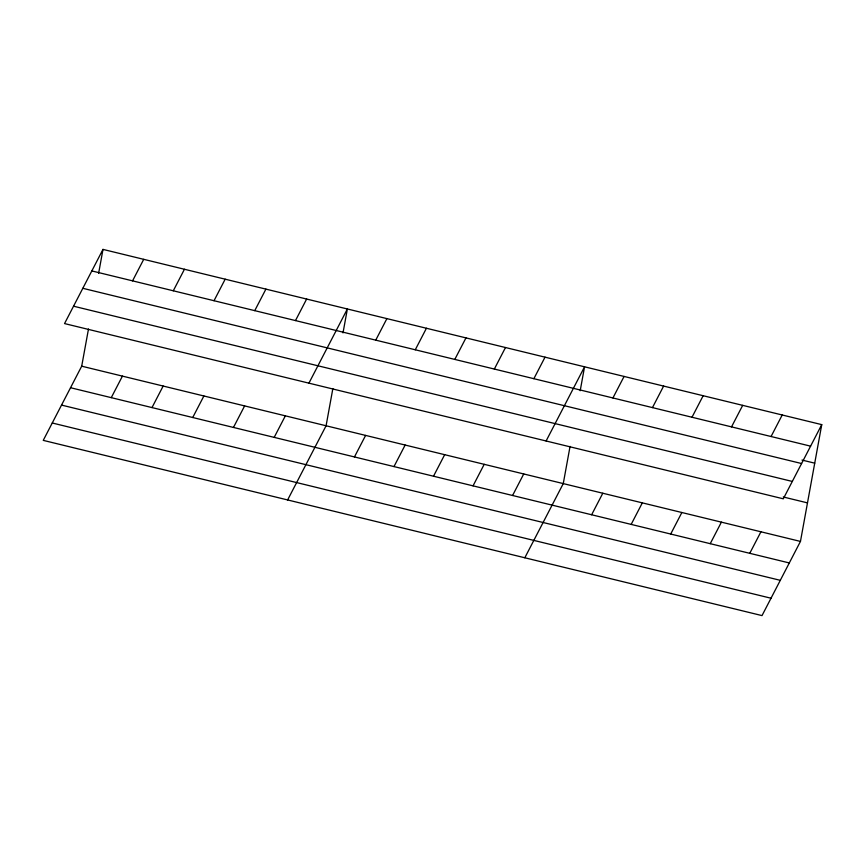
<?xml version="1.0" encoding="UTF-8"?>
<svg xmlns="http://www.w3.org/2000/svg" width="865" height="865" viewBox="0 0 865 865"><rect width="100%" height="100%" fill="white"/><g stroke="black" fill="none" stroke-linecap="round" stroke-linejoin="round"><path stroke-width="1.3" d="M821.75 424.629L783.301 498.813L64.54 323.575L102.989 249.401L821.75 424.629L800.46 541.425L762.011 615.599L43.25 440.371L81.699 366.187L88.49 328.981M98.632 273.318L102.989 249.401M332.863 388.558L326.083 425.775L287.623 499.948M343.005 332.895L347.373 308.978L308.924 383.152M570.057 446.383L563.266 483.6L524.817 557.774M580.199 390.721L584.556 366.803L546.107 440.988M132.561 280.855L143.72 259.327M111.271 397.651L122.43 376.124M173.292 290.791L184.45 269.253M152.002 407.577L163.161 386.05M214.023 300.717L225.181 279.19M192.733 417.514L203.891 395.975M254.753 310.643L265.912 289.115M233.463 427.44L244.622 405.912M295.484 320.58L306.643 299.041M274.194 437.366L285.353 415.838M375.745 340.14L386.904 318.612M354.455 456.936L365.614 435.409M415.276 349.784L426.434 328.246M393.986 466.57L405.144 445.043M454.806 359.418L465.965 337.891M433.516 476.215L444.675 454.687M494.337 369.052L505.495 347.525M473.047 485.849L484.205 464.321M533.867 378.697L545.026 357.159M512.577 495.483L523.736 473.955M612.928 397.965L624.087 376.437M591.638 514.761L602.797 493.234M652.459 407.61L663.628 386.082M631.169 524.395L642.327 502.868M692 417.244L703.159 395.716M670.699 534.04L681.869 512.513M731.53 426.878L742.689 405.35M710.241 543.674L721.399 522.146M771.061 436.522L782.22 414.995M749.771 553.308L760.93 531.78M91.831 270.929L810.591 446.156M801.974 460.061L814.722 463.164M82.824 288.305L801.585 463.532M73.547 306.199L792.308 481.437M783.258 496.975L807.488 502.879M81.699 366.187L800.46 541.425M70.541 387.725L789.302 562.953M61.534 405.09L780.295 580.329M52.257 422.996L771.018 598.223"/></g></svg>
